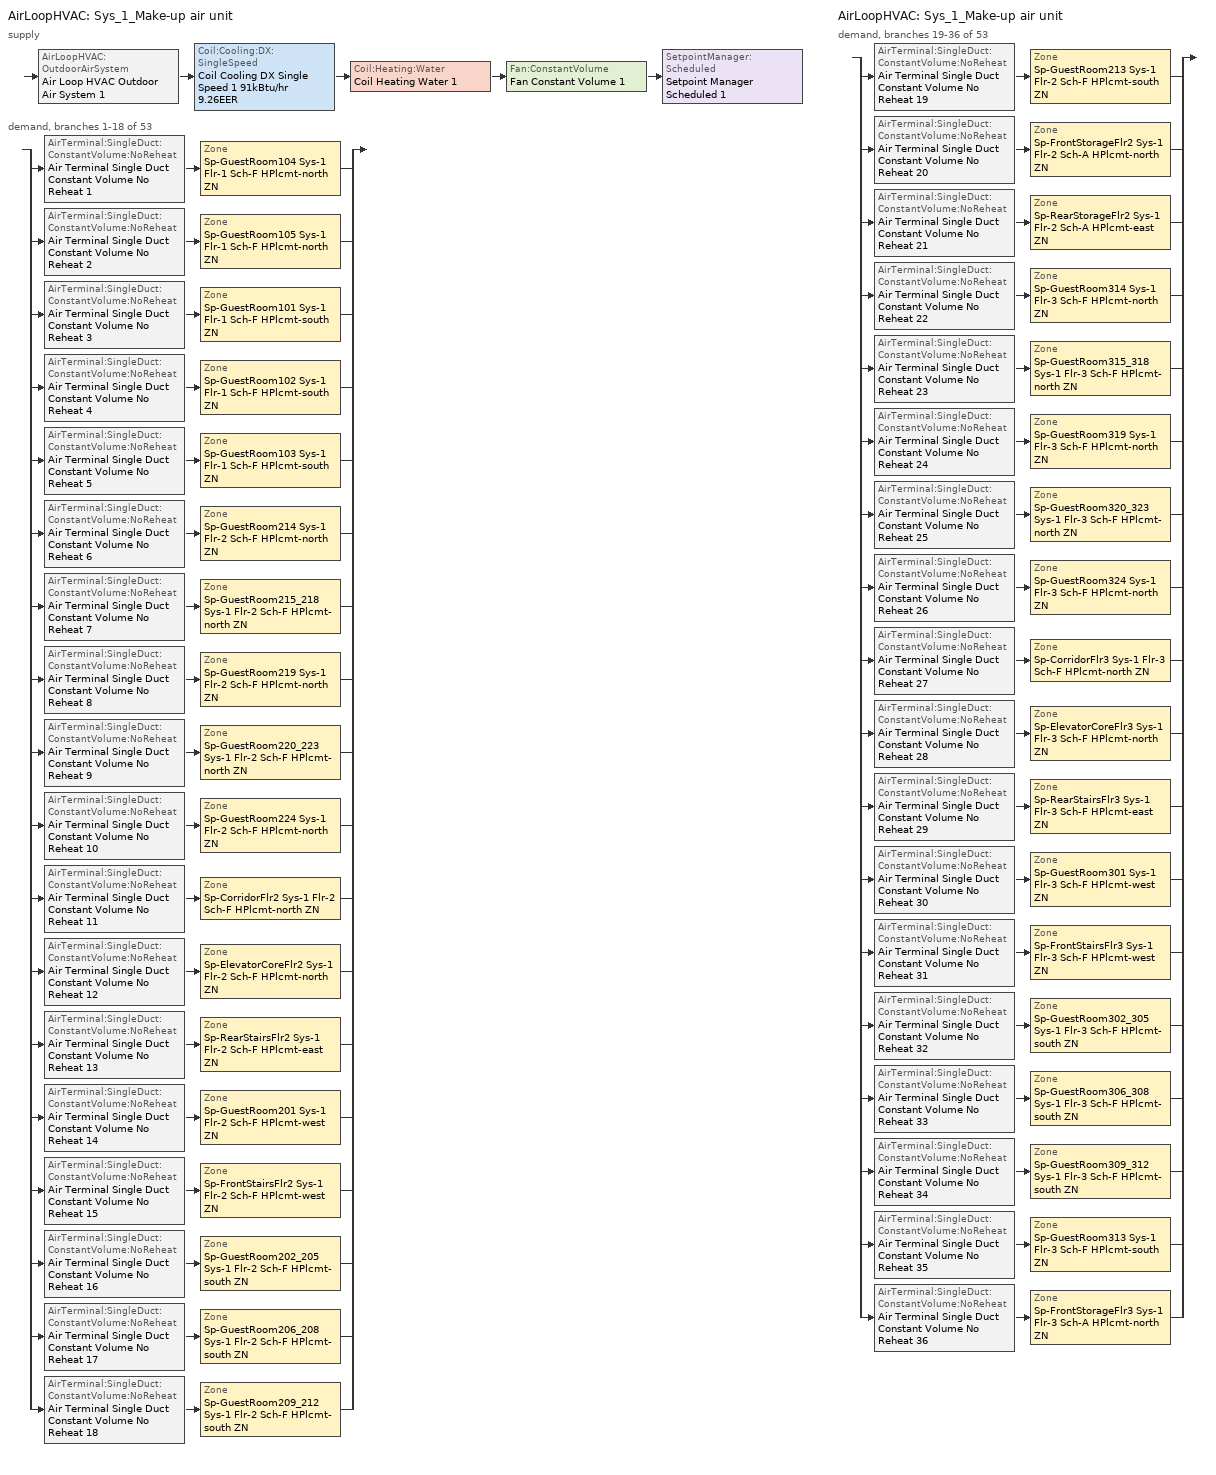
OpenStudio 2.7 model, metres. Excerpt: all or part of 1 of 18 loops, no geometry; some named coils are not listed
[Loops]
AirLoopHVAC 'Sys_1_Make-up air unit'
 supply: AirLoopHVAC:OutdoorAirSystem 'Air Loop HVAC Outdoor Air System 1' > Coil:Cooling:DX:SingleSpeed 'Coil Cooling DX Single Speed 1 91kBtu/hr 9.26EER' > Coil:Heating:Water 'Coil Heating Water 1' > Fan:ConstantVolume 'Fan Constant Volume 1' > SetpointManager:Scheduled 'Setpoint Manager Scheduled 1'
 demand, branches 1-18 of 53: split
  | AirTerminal:SingleDuct:ConstantVolume:NoReheat 'Air Terminal Single Duct Constant Volume No Reheat 1' > Zone 'Sp-GuestRoom104 Sys-1 Flr-1 Sch-F HPlcmt-north ZN'
  | AirTerminal:SingleDuct:ConstantVolume:NoReheat 'Air Terminal Single Duct Constant Volume No Reheat 2' > Zone 'Sp-GuestRoom105 Sys-1 Flr-1 Sch-F HPlcmt-north ZN'
  | AirTerminal:SingleDuct:ConstantVolume:NoReheat 'Air Terminal Single Duct Constant Volume No Reheat 3' > Zone 'Sp-GuestRoom101 Sys-1 Flr-1 Sch-F HPlcmt-south ZN'
  | AirTerminal:SingleDuct:ConstantVolume:NoReheat 'Air Terminal Single Duct Constant Volume No Reheat 4' > Zone 'Sp-GuestRoom102 Sys-1 Flr-1 Sch-F HPlcmt-south ZN'
  | AirTerminal:SingleDuct:ConstantVolume:NoReheat 'Air Terminal Single Duct Constant Volume No Reheat 5' > Zone 'Sp-GuestRoom103 Sys-1 Flr-1 Sch-F HPlcmt-south ZN'
  | AirTerminal:SingleDuct:ConstantVolume:NoReheat 'Air Terminal Single Duct Constant Volume No Reheat 6' > Zone 'Sp-GuestRoom214 Sys-1 Flr-2 Sch-F HPlcmt-north ZN'
  | AirTerminal:SingleDuct:ConstantVolume:NoReheat 'Air Terminal Single Duct Constant Volume No Reheat 7' > Zone 'Sp-GuestRoom215_218 Sys-1 Flr-2 Sch-F HPlcmt-north ZN'
  | AirTerminal:SingleDuct:ConstantVolume:NoReheat 'Air Terminal Single Duct Constant Volume No Reheat 8' > Zone 'Sp-GuestRoom219 Sys-1 Flr-2 Sch-F HPlcmt-north ZN'
  | AirTerminal:SingleDuct:ConstantVolume:NoReheat 'Air Terminal Single Duct Constant Volume No Reheat 9' > Zone 'Sp-GuestRoom220_223 Sys-1 Flr-2 Sch-F HPlcmt-north ZN'
  | AirTerminal:SingleDuct:ConstantVolume:NoReheat 'Air Terminal Single Duct Constant Volume No Reheat 10' > Zone 'Sp-GuestRoom224 Sys-1 Flr-2 Sch-F HPlcmt-north ZN'
  | AirTerminal:SingleDuct:ConstantVolume:NoReheat 'Air Terminal Single Duct Constant Volume No Reheat 11' > Zone 'Sp-CorridorFlr2 Sys-1 Flr-2 Sch-F HPlcmt-north ZN'
  | AirTerminal:SingleDuct:ConstantVolume:NoReheat 'Air Terminal Single Duct Constant Volume No Reheat 12' > Zone 'Sp-ElevatorCoreFlr2 Sys-1 Flr-2 Sch-F HPlcmt-north ZN'
  | AirTerminal:SingleDuct:ConstantVolume:NoReheat 'Air Terminal Single Duct Constant Volume No Reheat 13' > Zone 'Sp-RearStairsFlr2 Sys-1 Flr-2 Sch-F HPlcmt-east ZN'
  | AirTerminal:SingleDuct:ConstantVolume:NoReheat 'Air Terminal Single Duct Constant Volume No Reheat 14' > Zone 'Sp-GuestRoom201 Sys-1 Flr-2 Sch-F HPlcmt-west ZN'
  | AirTerminal:SingleDuct:ConstantVolume:NoReheat 'Air Terminal Single Duct Constant Volume No Reheat 15' > Zone 'Sp-FrontStairsFlr2 Sys-1 Flr-2 Sch-F HPlcmt-west ZN'
  | AirTerminal:SingleDuct:ConstantVolume:NoReheat 'Air Terminal Single Duct Constant Volume No Reheat 16' > Zone 'Sp-GuestRoom202_205 Sys-1 Flr-2 Sch-F HPlcmt-south ZN'
  | AirTerminal:SingleDuct:ConstantVolume:NoReheat 'Air Terminal Single Duct Constant Volume No Reheat 17' > Zone 'Sp-GuestRoom206_208 Sys-1 Flr-2 Sch-F HPlcmt-south ZN'
  | AirTerminal:SingleDuct:ConstantVolume:NoReheat 'Air Terminal Single Duct Constant Volume No Reheat 18' > Zone 'Sp-GuestRoom209_212 Sys-1 Flr-2 Sch-F HPlcmt-south ZN'
AirLoopHVAC 'Sys_1_Make-up air unit'
 demand, branches 19-36 of 53: split
  | AirTerminal:SingleDuct:ConstantVolume:NoReheat 'Air Terminal Single Duct Constant Volume No Reheat 19' > Zone 'Sp-GuestRoom213 Sys-1 Flr-2 Sch-F HPlcmt-south ZN'
  | AirTerminal:SingleDuct:ConstantVolume:NoReheat 'Air Terminal Single Duct Constant Volume No Reheat 20' > Zone 'Sp-FrontStorageFlr2 Sys-1 Flr-2 Sch-A HPlcmt-north ZN'
  | AirTerminal:SingleDuct:ConstantVolume:NoReheat 'Air Terminal Single Duct Constant Volume No Reheat 21' > Zone 'Sp-RearStorageFlr2 Sys-1 Flr-2 Sch-A HPlcmt-east ZN'
  | AirTerminal:SingleDuct:ConstantVolume:NoReheat 'Air Terminal Single Duct Constant Volume No Reheat 22' > Zone 'Sp-GuestRoom314 Sys-1 Flr-3 Sch-F HPlcmt-north ZN'
  | AirTerminal:SingleDuct:ConstantVolume:NoReheat 'Air Terminal Single Duct Constant Volume No Reheat 23' > Zone 'Sp-GuestRoom315_318 Sys-1 Flr-3 Sch-F HPlcmt-north ZN'
  | AirTerminal:SingleDuct:ConstantVolume:NoReheat 'Air Terminal Single Duct Constant Volume No Reheat 24' > Zone 'Sp-GuestRoom319 Sys-1 Flr-3 Sch-F HPlcmt-north ZN'
  | AirTerminal:SingleDuct:ConstantVolume:NoReheat 'Air Terminal Single Duct Constant Volume No Reheat 25' > Zone 'Sp-GuestRoom320_323 Sys-1 Flr-3 Sch-F HPlcmt-north ZN'
  | AirTerminal:SingleDuct:ConstantVolume:NoReheat 'Air Terminal Single Duct Constant Volume No Reheat 26' > Zone 'Sp-GuestRoom324 Sys-1 Flr-3 Sch-F HPlcmt-north ZN'
  | AirTerminal:SingleDuct:ConstantVolume:NoReheat 'Air Terminal Single Duct Constant Volume No Reheat 27' > Zone 'Sp-CorridorFlr3 Sys-1 Flr-3 Sch-F HPlcmt-north ZN'
  | AirTerminal:SingleDuct:ConstantVolume:NoReheat 'Air Terminal Single Duct Constant Volume No Reheat 28' > Zone 'Sp-ElevatorCoreFlr3 Sys-1 Flr-3 Sch-F HPlcmt-north ZN'
  | AirTerminal:SingleDuct:ConstantVolume:NoReheat 'Air Terminal Single Duct Constant Volume No Reheat 29' > Zone 'Sp-RearStairsFlr3 Sys-1 Flr-3 Sch-F HPlcmt-east ZN'
  | AirTerminal:SingleDuct:ConstantVolume:NoReheat 'Air Terminal Single Duct Constant Volume No Reheat 30' > Zone 'Sp-GuestRoom301 Sys-1 Flr-3 Sch-F HPlcmt-west ZN'
  | AirTerminal:SingleDuct:ConstantVolume:NoReheat 'Air Terminal Single Duct Constant Volume No Reheat 31' > Zone 'Sp-FrontStairsFlr3 Sys-1 Flr-3 Sch-F HPlcmt-west ZN'
  | AirTerminal:SingleDuct:ConstantVolume:NoReheat 'Air Terminal Single Duct Constant Volume No Reheat 32' > Zone 'Sp-GuestRoom302_305 Sys-1 Flr-3 Sch-F HPlcmt-south ZN'
  | AirTerminal:SingleDuct:ConstantVolume:NoReheat 'Air Terminal Single Duct Constant Volume No Reheat 33' > Zone 'Sp-GuestRoom306_308 Sys-1 Flr-3 Sch-F HPlcmt-south ZN'
  | AirTerminal:SingleDuct:ConstantVolume:NoReheat 'Air Terminal Single Duct Constant Volume No Reheat 34' > Zone 'Sp-GuestRoom309_312 Sys-1 Flr-3 Sch-F HPlcmt-south ZN'
  | AirTerminal:SingleDuct:ConstantVolume:NoReheat 'Air Terminal Single Duct Constant Volume No Reheat 35' > Zone 'Sp-GuestRoom313 Sys-1 Flr-3 Sch-F HPlcmt-south ZN'
  | AirTerminal:SingleDuct:ConstantVolume:NoReheat 'Air Terminal Single Duct Constant Volume No Reheat 36' > Zone 'Sp-FrontStorageFlr3 Sys-1 Flr-3 Sch-A HPlcmt-north ZN'
[Sizing:Zone] Zone Cooling Design Supply Air Temperature Input Method=SupplyAirTemperature; Zone Cooling Design Supply Air Temperature {C}=13; Zone Cooling Design Supply Air Temperature Difference {deltaC}=11.11; Zone Heating Design Supply Air Temperature Input Method=SupplyAirTemperature; Zone Heating Design Supply Air Temperature {C}=43; Zone Heating Design Supply Air Temperature Difference {deltaC}=11.11; Zone Cooling Design Supply Air Humidity Ratio {kg-H2O/kg-air}=0.0085; Zone Heating Design Supply Air Humidity Ratio {kg-H2O/kg-air}=0.008; Zone Heating Sizing Factor=1.3; Zone Cooling Sizing Factor=1.1; Cooling Design Air Flow Method=DesignDay; Heating Design Air Flow Method=DesignDay; Account for Dedicated Outdoor Air System=No; Dedicated Outdoor Air System Control Strategy=NeutralSupplyAir; Dedicated Outdoor Air Low Setpoint Temperature for Design {C}=autosize; Dedicated Outdoor Air High Setpoint Temperature for Design {C}=autosize
Sp-GuestRoom104 Sys-1 Flr-1 Sch-F HPlcmt-north ZN; Sp-GuestRoom105 Sys-1 Flr-1 Sch-F HPlcmt-north ZN; Sp-GuestRoom101 Sys-1 Flr-1 Sch-F HPlcmt-south ZN; Sp-GuestRoom102 Sys-1 Flr-1 Sch-F HPlcmt-south ZN; Sp-GuestRoom103 Sys-1 Flr-1 Sch-F HPlcmt-south ZN; Sp-GuestRoom214 Sys-1 Flr-2 Sch-F HPlcmt-north ZN; Sp-GuestRoom215_218 Sys-1 Flr-2 Sch-F HPlcmt-north ZN; Sp-GuestRoom219 Sys-1 Flr-2 Sch-F HPlcmt-north ZN; Sp-GuestRoom220_223 Sys-1 Flr-2 Sch-F HPlcmt-north ZN; Sp-GuestRoom224 Sys-1 Flr-2 Sch-F HPlcmt-north ZN; Sp-CorridorFlr2 Sys-1 Flr-2 Sch-F HPlcmt-north ZN; Sp-ElevatorCoreFlr2 Sys-1 Flr-2 Sch-F HPlcmt-north ZN; Sp-RearStairsFlr2 Sys-1 Flr-2 Sch-F HPlcmt-east ZN; Sp-GuestRoom201 Sys-1 Flr-2 Sch-F HPlcmt-west ZN; Sp-FrontStairsFlr2 Sys-1 Flr-2 Sch-F HPlcmt-west ZN; Sp-GuestRoom202_205 Sys-1 Flr-2 Sch-F HPlcmt-south ZN; Sp-GuestRoom206_208 Sys-1 Flr-2 Sch-F HPlcmt-south ZN; Sp-GuestRoom209_212 Sys-1 Flr-2 Sch-F HPlcmt-south ZN; Sp-GuestRoom213 Sys-1 Flr-2 Sch-F HPlcmt-south ZN; Sp-FrontStorageFlr2 Sys-1 Flr-2 Sch-A HPlcmt-north ZN; Sp-RearStorageFlr2 Sys-1 Flr-2 Sch-A HPlcmt-east ZN; Sp-GuestRoom314 Sys-1 Flr-3 Sch-F HPlcmt-north ZN; Sp-GuestRoom315_318 Sys-1 Flr-3 Sch-F HPlcmt-north ZN; Sp-GuestRoom319 Sys-1 Flr-3 Sch-F HPlcmt-north ZN; Sp-GuestRoom320_323 Sys-1 Flr-3 Sch-F HPlcmt-north ZN; Sp-GuestRoom324 Sys-1 Flr-3 Sch-F HPlcmt-north ZN; Sp-CorridorFlr3 Sys-1 Flr-3 Sch-F HPlcmt-north ZN; Sp-ElevatorCoreFlr3 Sys-1 Flr-3 Sch-F HPlcmt-north ZN; Sp-RearStairsFlr3 Sys-1 Flr-3 Sch-F HPlcmt-east ZN; Sp-GuestRoom301 Sys-1 Flr-3 Sch-F HPlcmt-west ZN; Sp-FrontStairsFlr3 Sys-1 Flr-3 Sch-F HPlcmt-west ZN; Sp-GuestRoom302_305 Sys-1 Flr-3 Sch-F HPlcmt-south ZN; Sp-GuestRoom306_308 Sys-1 Flr-3 Sch-F HPlcmt-south ZN; Sp-GuestRoom309_312 Sys-1 Flr-3 Sch-F HPlcmt-south ZN; Sp-GuestRoom313 Sys-1 Flr-3 Sch-F HPlcmt-south ZN; Sp-FrontStorageFlr3 Sys-1 Flr-3 Sch-A HPlcmt-north ZN
[Zone equipment]
Sp-GuestRoom104 Sys-1 Flr-1 Sch-F HPlcmt-north ZN: Sp-GuestRoom104 Sys-1 Flr-1 Sch-F HPlcmt-north ZN PTAC, Zone HVAC Baseboard Convective Water 1, Air Terminal Single Duct Constant Volume No Reheat 1
Sp-GuestRoom105 Sys-1 Flr-1 Sch-F HPlcmt-north ZN: Sp-GuestRoom105 Sys-1 Flr-1 Sch-F HPlcmt-north ZN PTAC, Zone HVAC Baseboard Convective Water 2, Air Terminal Single Duct Constant Volume No Reheat 2
Sp-GuestRoom101 Sys-1 Flr-1 Sch-F HPlcmt-south ZN: Sp-GuestRoom101 Sys-1 Flr-1 Sch-F HPlcmt-south ZN PTAC, Zone HVAC Baseboard Convective Water 3, Air Terminal Single Duct Constant Volume No Reheat 3
Sp-GuestRoom102 Sys-1 Flr-1 Sch-F HPlcmt-south ZN: Sp-GuestRoom102 Sys-1 Flr-1 Sch-F HPlcmt-south ZN PTAC, Zone HVAC Baseboard Convective Water 4, Air Terminal Single Duct Constant Volume No Reheat 4
Sp-GuestRoom103 Sys-1 Flr-1 Sch-F HPlcmt-south ZN: Sp-GuestRoom103 Sys-1 Flr-1 Sch-F HPlcmt-south ZN PTAC, Zone HVAC Baseboard Convective Water 5, Air Terminal Single Duct Constant Volume No Reheat 5
Sp-GuestRoom214 Sys-1 Flr-2 Sch-F HPlcmt-north ZN: Sp-GuestRoom214 Sys-1 Flr-2 Sch-F HPlcmt-north ZN PTAC, Zone HVAC Baseboard Convective Water 6, Air Terminal Single Duct Constant Volume No Reheat 6
Sp-GuestRoom215_218 Sys-1 Flr-2 Sch-F HPlcmt-north ZN: Sp-GuestRoom215_218 Sys-1 Flr-2 Sch-F HPlcmt-north ZN PTAC, Zone HVAC Baseboard Convective Water 7, Air Terminal Single Duct Constant Volume No Reheat 7
Sp-GuestRoom219 Sys-1 Flr-2 Sch-F HPlcmt-north ZN: Sp-GuestRoom219 Sys-1 Flr-2 Sch-F HPlcmt-north ZN PTAC, Zone HVAC Baseboard Convective Water 8, Air Terminal Single Duct Constant Volume No Reheat 8
Sp-GuestRoom220_223 Sys-1 Flr-2 Sch-F HPlcmt-north ZN: Sp-GuestRoom220_223 Sys-1 Flr-2 Sch-F HPlcmt-north ZN PTAC, Zone HVAC Baseboard Convective Water 9, Air Terminal Single Duct Constant Volume No Reheat 9
Sp-GuestRoom224 Sys-1 Flr-2 Sch-F HPlcmt-north ZN: Sp-GuestRoom224 Sys-1 Flr-2 Sch-F HPlcmt-north ZN PTAC, Zone HVAC Baseboard Convective Water 10, Air Terminal Single Duct Constant Volume No Reheat 10
Sp-CorridorFlr2 Sys-1 Flr-2 Sch-F HPlcmt-north ZN: Sp-CorridorFlr2 Sys-1 Flr-2 Sch-F HPlcmt-north ZN PTAC, Zone HVAC Baseboard Convective Water 11, Air Terminal Single Duct Constant Volume No Reheat 11
Sp-ElevatorCoreFlr2 Sys-1 Flr-2 Sch-F HPlcmt-north ZN: Sp-ElevatorCoreFlr2 Sys-1 Flr-2 Sch-F HPlcmt-north ZN PTAC, Zone HVAC Baseboard Convective Water 12, Air Terminal Single Duct Constant Volume No Reheat 12
Sp-RearStairsFlr2 Sys-1 Flr-2 Sch-F HPlcmt-east ZN: Sp-RearStairsFlr2 Sys-1 Flr-2 Sch-F HPlcmt-east ZN PTAC, Zone HVAC Baseboard Convective Water 13, Air Terminal Single Duct Constant Volume No Reheat 13
Sp-GuestRoom201 Sys-1 Flr-2 Sch-F HPlcmt-west ZN: Sp-GuestRoom201 Sys-1 Flr-2 Sch-F HPlcmt-west ZN PTAC, Zone HVAC Baseboard Convective Water 14, Air Terminal Single Duct Constant Volume No Reheat 14
Sp-FrontStairsFlr2 Sys-1 Flr-2 Sch-F HPlcmt-west ZN: Sp-FrontStairsFlr2 Sys-1 Flr-2 Sch-F HPlcmt-west ZN PTAC, Zone HVAC Baseboard Convective Water 15, Air Terminal Single Duct Constant Volume No Reheat 15
Sp-GuestRoom202_205 Sys-1 Flr-2 Sch-F HPlcmt-south ZN: Sp-GuestRoom202_205 Sys-1 Flr-2 Sch-F HPlcmt-south ZN PTAC, Zone HVAC Baseboard Convective Water 16, Air Terminal Single Duct Constant Volume No Reheat 16
Sp-GuestRoom206_208 Sys-1 Flr-2 Sch-F HPlcmt-south ZN: Sp-GuestRoom206_208 Sys-1 Flr-2 Sch-F HPlcmt-south ZN PTAC, Zone HVAC Baseboard Convective Water 17, Air Terminal Single Duct Constant Volume No Reheat 17
Sp-GuestRoom209_212 Sys-1 Flr-2 Sch-F HPlcmt-south ZN: Sp-GuestRoom209_212 Sys-1 Flr-2 Sch-F HPlcmt-south ZN PTAC, Zone HVAC Baseboard Convective Water 18, Air Terminal Single Duct Constant Volume No Reheat 18
Sp-GuestRoom213 Sys-1 Flr-2 Sch-F HPlcmt-south ZN: Sp-GuestRoom213 Sys-1 Flr-2 Sch-F HPlcmt-south ZN PTAC, Zone HVAC Baseboard Convective Water 19, Air Terminal Single Duct Constant Volume No Reheat 19
Sp-FrontStorageFlr2 Sys-1 Flr-2 Sch-A HPlcmt-north ZN: Sp-FrontStorageFlr2 Sys-1 Flr-2 Sch-A HPlcmt-north ZN PTAC, Zone HVAC Baseboard Convective Water 20, Air Terminal Single Duct Constant Volume No Reheat 20
Sp-RearStorageFlr2 Sys-1 Flr-2 Sch-A HPlcmt-east ZN: Sp-RearStorageFlr2 Sys-1 Flr-2 Sch-A HPlcmt-east ZN PTAC, Zone HVAC Baseboard Convective Water 21, Air Terminal Single Duct Constant Volume No Reheat 21
Sp-GuestRoom314 Sys-1 Flr-3 Sch-F HPlcmt-north ZN: Sp-GuestRoom314 Sys-1 Flr-3 Sch-F HPlcmt-north ZN PTAC, Zone HVAC Baseboard Convective Water 22, Air Terminal Single Duct Constant Volume No Reheat 22
Sp-GuestRoom315_318 Sys-1 Flr-3 Sch-F HPlcmt-north ZN: Sp-GuestRoom315_318 Sys-1 Flr-3 Sch-F HPlcmt-north ZN PTAC, Zone HVAC Baseboard Convective Water 23, Air Terminal Single Duct Constant Volume No Reheat 23
Sp-GuestRoom319 Sys-1 Flr-3 Sch-F HPlcmt-north ZN: Sp-GuestRoom319 Sys-1 Flr-3 Sch-F HPlcmt-north ZN PTAC, Zone HVAC Baseboard Convective Water 24, Air Terminal Single Duct Constant Volume No Reheat 24
Sp-GuestRoom320_323 Sys-1 Flr-3 Sch-F HPlcmt-north ZN: Sp-GuestRoom320_323 Sys-1 Flr-3 Sch-F HPlcmt-north ZN PTAC, Zone HVAC Baseboard Convective Water 25, Air Terminal Single Duct Constant Volume No Reheat 25
Sp-GuestRoom324 Sys-1 Flr-3 Sch-F HPlcmt-north ZN: Sp-GuestRoom324 Sys-1 Flr-3 Sch-F HPlcmt-north ZN PTAC, Zone HVAC Baseboard Convective Water 26, Air Terminal Single Duct Constant Volume No Reheat 26
Sp-CorridorFlr3 Sys-1 Flr-3 Sch-F HPlcmt-north ZN: Sp-CorridorFlr3 Sys-1 Flr-3 Sch-F HPlcmt-north ZN PTAC, Zone HVAC Baseboard Convective Water 27, Air Terminal Single Duct Constant Volume No Reheat 27
Sp-ElevatorCoreFlr3 Sys-1 Flr-3 Sch-F HPlcmt-north ZN: Sp-ElevatorCoreFlr3 Sys-1 Flr-3 Sch-F HPlcmt-north ZN PTAC, Zone HVAC Baseboard Convective Water 28, Air Terminal Single Duct Constant Volume No Reheat 28
Sp-RearStairsFlr3 Sys-1 Flr-3 Sch-F HPlcmt-east ZN: Sp-RearStairsFlr3 Sys-1 Flr-3 Sch-F HPlcmt-east ZN PTAC, Zone HVAC Baseboard Convective Water 29, Air Terminal Single Duct Constant Volume No Reheat 29
Sp-GuestRoom301 Sys-1 Flr-3 Sch-F HPlcmt-west ZN: Sp-GuestRoom301 Sys-1 Flr-3 Sch-F HPlcmt-west ZN PTAC, Zone HVAC Baseboard Convective Water 30, Air Terminal Single Duct Constant Volume No Reheat 30
Sp-FrontStairsFlr3 Sys-1 Flr-3 Sch-F HPlcmt-west ZN: Sp-FrontStairsFlr3 Sys-1 Flr-3 Sch-F HPlcmt-west ZN PTAC, Zone HVAC Baseboard Convective Water 31, Air Terminal Single Duct Constant Volume No Reheat 31
Sp-GuestRoom302_305 Sys-1 Flr-3 Sch-F HPlcmt-south ZN: Sp-GuestRoom302_305 Sys-1 Flr-3 Sch-F HPlcmt-south ZN PTAC, Zone HVAC Baseboard Convective Water 32, Air Terminal Single Duct Constant Volume No Reheat 32
Sp-GuestRoom306_308 Sys-1 Flr-3 Sch-F HPlcmt-south ZN: Sp-GuestRoom306_308 Sys-1 Flr-3 Sch-F HPlcmt-south ZN PTAC, Zone HVAC Baseboard Convective Water 33, Air Terminal Single Duct Constant Volume No Reheat 33
Sp-GuestRoom309_312 Sys-1 Flr-3 Sch-F HPlcmt-south ZN: Sp-GuestRoom309_312 Sys-1 Flr-3 Sch-F HPlcmt-south ZN PTAC, Zone HVAC Baseboard Convective Water 34, Air Terminal Single Duct Constant Volume No Reheat 34
Sp-GuestRoom313 Sys-1 Flr-3 Sch-F HPlcmt-south ZN: Sp-GuestRoom313 Sys-1 Flr-3 Sch-F HPlcmt-south ZN PTAC, Zone HVAC Baseboard Convective Water 35, Air Terminal Single Duct Constant Volume No Reheat 35
Sp-FrontStorageFlr3 Sys-1 Flr-3 Sch-A HPlcmt-north ZN: Sp-FrontStorageFlr3 Sys-1 Flr-3 Sch-A HPlcmt-north ZN PTAC, Zone HVAC Baseboard Convective Water 36, Air Terminal Single Duct Constant Volume No Reheat 36
[AirLoopHVAC]
Sys_1_Make-up air unit: Availability Schedule=Sys_1_Make-up air unit Occ Sch; Design Supply Air Flow Rate {m3/s}=AutoSize
[Sizing:System]
Sys_1_Make-up air unit: Type of Load to Size On=VentilationRequirement; Design Outdoor Air Flow Rate {m3/s}=Autosize; Central Heating Maximum System Air Flow Ratio=1; Preheat Design Temperature {C}=7; Preheat Design Humidity Ratio {kg-H2O/kg-Air}=0.008; Precool Design Temperature {C}=13; Precool Design Humidity Ratio {kg-H2O/kg-Air}=0.008; Central Cooling Design Supply Air Temperature {C}=13; Central Heating Design Supply Air Temperature {C}=43; Sizing Option=NonCoincident; 100% Outdoor Air in Cooling=Yes; 100% Outdoor Air in Heating=Yes; Central Cooling Design Supply Air Humidity Ratio {kg-H2O/kg-Air}=0.0085; Central Heating Design Supply Air Humidity Ratio {kg-H2O/kg-Air}=0.008; Cooling Design Air Flow Method=DesignDay; Cooling Design Air Flow Rate {m3/s}=0; Heating Design Air Flow Method=DesignDay; Heating Design Air Flow Rate {m3/s}=0; System Outdoor Air Method=ZoneSum; Zone Maximum Outdoor Air Fraction=1; Cooling Supply Air Flow Rate Per Floor Area {m3/s-m2}=0.00996765; Cooling Fraction of Autosized Cooling Supply Air Flow Rate=1; Cooling Supply Air Flow Rate Per Unit Cooling Capacity {m3/s-W}=3.94755e-05; Heating Supply Air Flow Rate Per Floor Area {m3/s-m2}=0.00996765; Heating Fraction of Autosized Heating Supply Air Flow Rate=1; Heating Fraction of Autosized Cooling Supply Air Flow Rate=1; Heating Supply Air Flow Rate Per Unit Heating Capacity {m3/s-W}=3.15882e-05; Cooling Design Capacity Method=CoolingDesignCapacity; Cooling Design Capacity {W}=autosize; Cooling Design Capacity Per Floor Area {W/m2}=234.7; Fraction of Autosized Cooling Design Capacity=1; Heating Design Capacity Method=HeatingDesignCapacity; Heating Design Capacity {W}=autosize; Heating Design Capacity Per Floor Area {W/m2}=157; Fraction of Autosized Heating Design Capacity=1; Central Cooling Capacity Control Method=OnOff
[Fan:ConstantVolume] Availability Schedule=Always On Discrete; Fan Total Efficiency=0.39975; Pressure Rise {Pa}=640; Maximum Flow Rate {m3/s}=AutoSize; Motor Efficiency=0.615
Fan Constant Volume 1; Fan Constant Volume 2; Fan Constant Volume 3; Fan Constant Volume 4; Fan Constant Volume 5; Fan Constant Volume 6; Fan Constant Volume 7; Fan Constant Volume 8; Fan Constant Volume 9; Fan Constant Volume 10; Fan Constant Volume 11; Fan Constant Volume 12; Fan Constant Volume 13; Fan Constant Volume 14; Fan Constant Volume 15; Fan Constant Volume 16; Fan Constant Volume 17; Fan Constant Volume 18; Fan Constant Volume 19; Fan Constant Volume 20; Fan Constant Volume 21; Fan Constant Volume 22; Fan Constant Volume 23; Fan Constant Volume 24; Fan Constant Volume 25; Fan Constant Volume 26; Fan Constant Volume 27; Fan Constant Volume 28; Fan Constant Volume 29; Fan Constant Volume 30; Fan Constant Volume 31; Fan Constant Volume 32; Fan Constant Volume 33; Fan Constant Volume 34; Fan Constant Volume 35; Fan Constant Volume 36; Fan Constant Volume 37
[Coil:Cooling:DX:SingleSpeed] Availability Schedule=Always On Discrete; Rated Total Cooling Capacity {W}=autosize; Rated Sensible Heat Ratio=autosize; Rated Air Flow Rate {m3/s}=autosize; Rated Evaporator Fan Power Per Volume Flow Rate {W/(m3/s)}=773.3; Total Cooling Capacity Function of Temperature Curve=DXCOOL-NECB2011-REF-CAPFT; Total Cooling Capacity Function of Flow Fraction Curve=DXCOOL-NECB2011-REF-CAPFFLOW; Energy Input Ratio Function of Temperature Curve=DXCOOL-NECB2011-REF-COOLEIRFT; Energy Input Ratio Function of Flow Fraction Curve=DXCOOL-NECB2011-REF-COOLEIRFFLOW; Part Load Fraction Correlation Curve=DXCOOL-NECB2011-REF-COOLPLFFPLR; Condenser Type=AirCooled; Evaporative Condenser Effectiveness=0; Evaporative Condenser Air Flow Rate {m3/s}=Autosize; Evaporative Condenser Pump Rated Power Consumption {W}=Autosize; Crankcase Heater Capacity {W}=0; Maximum Outdoor Dry-Bulb Temperature for Crankcase Heater Operation {C}=0; Basin Heater Capacity {W/K}=0; Basin Heater Setpoint Temperature {C}=10
Name | Rated COP {W/W}
Coil Cooling DX Single Speed 1 91kBtu/hr 9.26EER | 3.21949
Coil Cooling DX Single Speed 2 5kBtu/hr 11.0EER; Coil Cooling DX Single Speed 3 4kBtu/hr 11.0EER; Coil Cooling DX Single Speed 4 3kBtu/hr 11.0EER; Coil Cooling DX Single Speed 5 3kBtu/hr 11.0EER; Coil Cooling DX Single Speed 6 3kBtu/hr 11.0EER; Coil Cooling DX Single Speed 7 4kBtu/hr 11.0EER; Coil Cooling DX Single Speed 9 3kBtu/hr 11.0EER; Coil Cooling DX Single Speed 11 4kBtu/hr 11.0EER; Coil Cooling DX Single Speed 13 2kBtu/hr 11.0EER; Coil Cooling DX Single Speed 18 6kBtu/hr 11.0EER; Coil Cooling DX Single Speed 20 3kBtu/hr 11.0EER; Coil Cooling DX Single Speed 21 2kBtu/hr 11.0EER; Coil Cooling DX Single Speed 23 4kBtu/hr 11.0EER; Coil Cooling DX Single Speed 25 3kBtu/hr 11.0EER; Coil Cooling DX Single Speed 27 4kBtu/hr 11.0EER; Coil Cooling DX Single Speed 29 2kBtu/hr 11.0EER; Coil Cooling DX Single Speed 34 6kBtu/hr 11.0EER; Coil Cooling DX Single Speed 36 3kBtu/hr 11.0EER; Coil Cooling DX Single Speed 37 3kBtu/hr 11.0EER | 3.80183
Coil Cooling DX Single Speed 8 12kBtu/hr 10.0EER | 3.47183
Coil Cooling DX Single Speed 10 12kBtu/hr 10.0EER | 3.45328
Coil Cooling DX Single Speed 12 9kBtu/hr 10.7EER | 3.69519
Coil Cooling DX Single Speed 14 11kBtu/hr 10.1EER | 3.50508
Coil Cooling DX Single Speed 15 10kBtu/hr 10.5EER | 3.62065
Coil Cooling DX Single Speed 16 10kBtu/hr 10.5EER | 3.62269
Coil Cooling DX Single Speed 17 8kBtu/hr 10.8EER | 3.73043
Coil Cooling DX Single Speed 19 7kBtu/hr 11.0EER | 3.80171
Coil Cooling DX Single Speed 22 12kBtu/hr 10.0EER | 3.48182
Coil Cooling DX Single Speed 24 12kBtu/hr 9.8EER | 3.41584
Coil Cooling DX Single Speed 26 12kBtu/hr 9.9EER | 3.42509
Coil Cooling DX Single Speed 28 9kBtu/hr 10.5EER | 3.63322
Coil Cooling DX Single Speed 30 11kBtu/hr 10.1EER | 3.49734
Coil Cooling DX Single Speed 31 10kBtu/hr 10.4EER | 3.60747
Coil Cooling DX Single Speed 32 10kBtu/hr 10.4EER | 3.61463
Coil Cooling DX Single Speed 33 8kBtu/hr 10.8EER | 3.72705
Coil Cooling DX Single Speed 35 8kBtu/hr 10.8EER | 3.73681
[Controller:OutdoorAir]
Controller Outdoor Air 1: Minimum Outdoor Air Flow Rate {m3/s}=autosize; Maximum Outdoor Air Flow Rate {m3/s}=Autosize; Economizer Control Type=DifferentialEnthalpy; Economizer Control Action Type=ModulateFlow; Lockout Type=NoLockout; Minimum Limit Type=FixedMinimum; Minimum Outdoor Air Schedule=Sys_1_Make-up air unit Occ Sch; Controller Mechanical Ventilation=Controller Mechanical Ventilation 1; High Humidity Control=No; Heat Recovery Bypass Control Type=BypassWhenWithinEconomizerLimits
[Controller:MechanicalVentilation]
Controller Mechanical Ventilation 1: Availability Schedule=Always On Discrete; System Outdoor Air Method=ZoneSum
[AirLoopHVAC:OutdoorAirSystem]
Air Loop HVAC Outdoor Air System 1: Controller=Controller Outdoor Air 1
[SetpointManager:Scheduled]
Setpoint Manager Scheduled 1: Control Variable=Temperature; Schedule=Makeup-Air Unit Supply Air Temp
[Coil:Heating:Electric] Availability Schedule=ON_OFF_ALWAYS_OFF
Coil Heating Electric 1; Coil Heating Electric 2; Coil Heating Electric 3; Coil Heating Electric 4; Coil Heating Electric 5; Coil Heating Electric 6; Coil Heating Electric 7; Coil Heating Electric 8; Coil Heating Electric 9; Coil Heating Electric 10; Coil Heating Electric 11; Coil Heating Electric 12; Coil Heating Electric 13; Coil Heating Electric 14; Coil Heating Electric 15; Coil Heating Electric 16; Coil Heating Electric 17; Coil Heating Electric 18; Coil Heating Electric 19; Coil Heating Electric 20; Coil Heating Electric 21; Coil Heating Electric 22; Coil Heating Electric 23; Coil Heating Electric 24; Coil Heating Electric 25; Coil Heating Electric 26; Coil Heating Electric 27; Coil Heating Electric 28; Coil Heating Electric 29; Coil Heating Electric 30; Coil Heating Electric 31; Coil Heating Electric 32; Coil Heating Electric 33; Coil Heating Electric 34; Coil Heating Electric 35; Coil Heating Electric 36
[ZoneHVAC:PackagedTerminalAirConditioner] Availability Schedule=Always On Discrete; Supply Air Flow Rate During Cooling Operation {m3/s}=Autosize; Supply Air Flow Rate During Heating Operation {m3/s}=Autosize; Supply Air Flow Rate When No Cooling or Heating is Needed {m3/s}=Autosize; Outdoor Air Flow Rate During Cooling Operation {m3/s}=1e-005; Outdoor Air Flow Rate During Heating Operation {m3/s}=1e-005; Outdoor Air Flow Rate When No Cooling or Heating is Needed {m3/s}=1e-005; Fan Placement=DrawThrough
Name | Supply Air Fan | Heating Coil | Cooling Coil
Sp-GuestRoom104 Sys-1 Flr-1 Sch-F HPlcmt-north ZN PTAC | Fan Constant Volume 2 | Coil Heating Electric 1 | Coil Cooling DX Single Speed 2 5kBtu/hr 11.0EER
Sp-GuestRoom105 Sys-1 Flr-1 Sch-F HPlcmt-north ZN PTAC | Fan Constant Volume 3 | Coil Heating Electric 2 | Coil Cooling DX Single Speed 3 4kBtu/hr 11.0EER
Sp-GuestRoom101 Sys-1 Flr-1 Sch-F HPlcmt-south ZN PTAC | Fan Constant Volume 4 | Coil Heating Electric 3 | Coil Cooling DX Single Speed 4 3kBtu/hr 11.0EER
Sp-GuestRoom102 Sys-1 Flr-1 Sch-F HPlcmt-south ZN PTAC | Fan Constant Volume 5 | Coil Heating Electric 4 | Coil Cooling DX Single Speed 5 3kBtu/hr 11.0EER
Sp-GuestRoom103 Sys-1 Flr-1 Sch-F HPlcmt-south ZN PTAC | Fan Constant Volume 6 | Coil Heating Electric 5 | Coil Cooling DX Single Speed 6 3kBtu/hr 11.0EER
Sp-GuestRoom214 Sys-1 Flr-2 Sch-F HPlcmt-north ZN PTAC | Fan Constant Volume 7 | Coil Heating Electric 6 | Coil Cooling DX Single Speed 7 4kBtu/hr 11.0EER
Sp-GuestRoom215_218 Sys-1 Flr-2 Sch-F HPlcmt-north ZN PTAC | Fan Constant Volume 8 | Coil Heating Electric 7 | Coil Cooling DX Single Speed 8 12kBtu/hr 10.0EER
Sp-GuestRoom219 Sys-1 Flr-2 Sch-F HPlcmt-north ZN PTAC | Fan Constant Volume 9 | Coil Heating Electric 8 | Coil Cooling DX Single Speed 9 3kBtu/hr 11.0EER
Sp-GuestRoom220_223 Sys-1 Flr-2 Sch-F HPlcmt-north ZN PTAC | Fan Constant Volume 10 | Coil Heating Electric 9 | Coil Cooling DX Single Speed 10 12kBtu/hr 10.0EER
Sp-GuestRoom224 Sys-1 Flr-2 Sch-F HPlcmt-north ZN PTAC | Fan Constant Volume 11 | Coil Heating Electric 10 | Coil Cooling DX Single Speed 11 4kBtu/hr 11.0EER
Sp-CorridorFlr2 Sys-1 Flr-2 Sch-F HPlcmt-north ZN PTAC | Fan Constant Volume 12 | Coil Heating Electric 11 | Coil Cooling DX Single Speed 12 9kBtu/hr 10.7EER
Sp-ElevatorCoreFlr2 Sys-1 Flr-2 Sch-F HPlcmt-north ZN PTAC | Fan Constant Volume 13 | Coil Heating Electric 12 | Coil Cooling DX Single Speed 13 2kBtu/hr 11.0EER
Sp-RearStairsFlr2 Sys-1 Flr-2 Sch-F HPlcmt-east ZN PTAC | Fan Constant Volume 14 | Coil Heating Electric 13 | Coil Cooling DX Single Speed 14 11kBtu/hr 10.1EER
Sp-GuestRoom201 Sys-1 Flr-2 Sch-F HPlcmt-west ZN PTAC | Fan Constant Volume 15 | Coil Heating Electric 14 | Coil Cooling DX Single Speed 15 10kBtu/hr 10.5EER
Sp-FrontStairsFlr2 Sys-1 Flr-2 Sch-F HPlcmt-west ZN PTAC | Fan Constant Volume 16 | Coil Heating Electric 15 | Coil Cooling DX Single Speed 16 10kBtu/hr 10.5EER
Sp-GuestRoom202_205 Sys-1 Flr-2 Sch-F HPlcmt-south ZN PTAC | Fan Constant Volume 17 | Coil Heating Electric 16 | Coil Cooling DX Single Speed 17 8kBtu/hr 10.8EER
Sp-GuestRoom206_208 Sys-1 Flr-2 Sch-F HPlcmt-south ZN PTAC | Fan Constant Volume 18 | Coil Heating Electric 17 | Coil Cooling DX Single Speed 18 6kBtu/hr 11.0EER
Sp-GuestRoom209_212 Sys-1 Flr-2 Sch-F HPlcmt-south ZN PTAC | Fan Constant Volume 19 | Coil Heating Electric 18 | Coil Cooling DX Single Speed 19 7kBtu/hr 11.0EER
Sp-GuestRoom213 Sys-1 Flr-2 Sch-F HPlcmt-south ZN PTAC | Fan Constant Volume 20 | Coil Heating Electric 19 | Coil Cooling DX Single Speed 20 3kBtu/hr 11.0EER
Sp-FrontStorageFlr2 Sys-1 Flr-2 Sch-A HPlcmt-north ZN PTAC | Fan Constant Volume 21 | Coil Heating Electric 20 | Coil Cooling DX Single Speed 21 2kBtu/hr 11.0EER
Sp-RearStorageFlr2 Sys-1 Flr-2 Sch-A HPlcmt-east ZN PTAC | Fan Constant Volume 22 | Coil Heating Electric 21 | Coil Cooling DX Single Speed 22 12kBtu/hr 10.0EER
Sp-GuestRoom314 Sys-1 Flr-3 Sch-F HPlcmt-north ZN PTAC | Fan Constant Volume 23 | Coil Heating Electric 22 | Coil Cooling DX Single Speed 23 4kBtu/hr 11.0EER
Sp-GuestRoom315_318 Sys-1 Flr-3 Sch-F HPlcmt-north ZN PTAC | Fan Constant Volume 24 | Coil Heating Electric 23 | Coil Cooling DX Single Speed 24 12kBtu/hr 9.8EER
Sp-GuestRoom319 Sys-1 Flr-3 Sch-F HPlcmt-north ZN PTAC | Fan Constant Volume 25 | Coil Heating Electric 24 | Coil Cooling DX Single Speed 25 3kBtu/hr 11.0EER
Sp-GuestRoom320_323 Sys-1 Flr-3 Sch-F HPlcmt-north ZN PTAC | Fan Constant Volume 26 | Coil Heating Electric 25 | Coil Cooling DX Single Speed 26 12kBtu/hr 9.9EER
Sp-GuestRoom324 Sys-1 Flr-3 Sch-F HPlcmt-north ZN PTAC | Fan Constant Volume 27 | Coil Heating Electric 26 | Coil Cooling DX Single Speed 27 4kBtu/hr 11.0EER
Sp-CorridorFlr3 Sys-1 Flr-3 Sch-F HPlcmt-north ZN PTAC | Fan Constant Volume 28 | Coil Heating Electric 27 | Coil Cooling DX Single Speed 28 9kBtu/hr 10.5EER
Sp-ElevatorCoreFlr3 Sys-1 Flr-3 Sch-F HPlcmt-north ZN PTAC | Fan Constant Volume 29 | Coil Heating Electric 28 | Coil Cooling DX Single Speed 29 2kBtu/hr 11.0EER
Sp-RearStairsFlr3 Sys-1 Flr-3 Sch-F HPlcmt-east ZN PTAC | Fan Constant Volume 30 | Coil Heating Electric 29 | Coil Cooling DX Single Speed 30 11kBtu/hr 10.1EER
Sp-GuestRoom301 Sys-1 Flr-3 Sch-F HPlcmt-west ZN PTAC | Fan Constant Volume 31 | Coil Heating Electric 30 | Coil Cooling DX Single Speed 31 10kBtu/hr 10.4EER
Sp-FrontStairsFlr3 Sys-1 Flr-3 Sch-F HPlcmt-west ZN PTAC | Fan Constant Volume 32 | Coil Heating Electric 31 | Coil Cooling DX Single Speed 32 10kBtu/hr 10.4EER
Sp-GuestRoom302_305 Sys-1 Flr-3 Sch-F HPlcmt-south ZN PTAC | Fan Constant Volume 33 | Coil Heating Electric 32 | Coil Cooling DX Single Speed 33 8kBtu/hr 10.8EER
Sp-GuestRoom306_308 Sys-1 Flr-3 Sch-F HPlcmt-south ZN PTAC | Fan Constant Volume 34 | Coil Heating Electric 33 | Coil Cooling DX Single Speed 34 6kBtu/hr 11.0EER
Sp-GuestRoom309_312 Sys-1 Flr-3 Sch-F HPlcmt-south ZN PTAC | Fan Constant Volume 35 | Coil Heating Electric 34 | Coil Cooling DX Single Speed 35 8kBtu/hr 10.8EER
Sp-GuestRoom313 Sys-1 Flr-3 Sch-F HPlcmt-south ZN PTAC | Fan Constant Volume 36 | Coil Heating Electric 35 | Coil Cooling DX Single Speed 36 3kBtu/hr 11.0EER
Sp-FrontStorageFlr3 Sys-1 Flr-3 Sch-A HPlcmt-north ZN PTAC | Fan Constant Volume 37 | Coil Heating Electric 36 | Coil Cooling DX Single Speed 37 3kBtu/hr 11.0EER
[AirTerminal:SingleDuct:ConstantVolume:NoReheat] Availability Schedule=Always On Discrete; Maximum Air Flow Rate {m3/s}=AutoSize
Air Terminal Single Duct Constant Volume No Reheat 1; Air Terminal Single Duct Constant Volume No Reheat 2; Air Terminal Single Duct Constant Volume No Reheat 3; Air Terminal Single Duct Constant Volume No Reheat 4; Air Terminal Single Duct Constant Volume No Reheat 5; Air Terminal Single Duct Constant Volume No Reheat 6; Air Terminal Single Duct Constant Volume No Reheat 7; Air Terminal Single Duct Constant Volume No Reheat 8; Air Terminal Single Duct Constant Volume No Reheat 9; Air Terminal Single Duct Constant Volume No Reheat 10; Air Terminal Single Duct Constant Volume No Reheat 11; Air Terminal Single Duct Constant Volume No Reheat 12; Air Terminal Single Duct Constant Volume No Reheat 13; Air Terminal Single Duct Constant Volume No Reheat 14; Air Terminal Single Duct Constant Volume No Reheat 15; Air Terminal Single Duct Constant Volume No Reheat 16; Air Terminal Single Duct Constant Volume No Reheat 17; Air Terminal Single Duct Constant Volume No Reheat 18; Air Terminal Single Duct Constant Volume No Reheat 19; Air Terminal Single Duct Constant Volume No Reheat 20; Air Terminal Single Duct Constant Volume No Reheat 21; Air Terminal Single Duct Constant Volume No Reheat 22; Air Terminal Single Duct Constant Volume No Reheat 23; Air Terminal Single Duct Constant Volume No Reheat 24; Air Terminal Single Duct Constant Volume No Reheat 25; Air Terminal Single Duct Constant Volume No Reheat 26; Air Terminal Single Duct Constant Volume No Reheat 27; Air Terminal Single Duct Constant Volume No Reheat 28; Air Terminal Single Duct Constant Volume No Reheat 29; Air Terminal Single Duct Constant Volume No Reheat 30; Air Terminal Single Duct Constant Volume No Reheat 31; Air Terminal Single Duct Constant Volume No Reheat 32; Air Terminal Single Duct Constant Volume No Reheat 33; Air Terminal Single Duct Constant Volume No Reheat 34; Air Terminal Single Duct Constant Volume No Reheat 35; Air Terminal Single Duct Constant Volume No Reheat 36
[Schedule:Ruleset]
Name | Default Day Schedule | Summer Design Day Schedule | Winter Design Day Schedule
ON_OFF_ALWAYS_OFF | Schedule Day 3
Makeup-Air Unit Supply Air Temp | Makeup Air Unit Supply Air Temp Default
Sys_1_Make-up air unit Occ Sch | Sys_1_Make-up air unit Occ Sch Default | Sys_1_Make-up air unit Occ Sch Summer Design Day | Sys_1_Make-up air unit Occ Sch Winter Design Day
[Schedule:Day]
Schedule Day 3; wkdON_OFF_ALWAYS_OFF 1; satON_OFF_ALWAYS_OFF 1; sunON_OFF_ALWAYS_OFF 1: 1, 0, 0, 2, 0, 0, 3, 0, 0, 4, 0, 0, 5, 0, 0, 6, 0, 0, 7, 0, 0, 8, 0, 0, 9, 0, 0, 10, 0, 0, 11, 0, 0, 12, 0, 0, 13, 0, 0, 14, 0, 0, 15, 0, 0, 16, 0, 0, 17, 0, 0, 18, 0, 0, 19, 0, 0, 20, 0, 0, 21, 0, 0, 22, 0, 0, 23, 0, 0, 24, 0, 0
Makeup Air Unit Supply Air Temp Default: 24, 0, 20
Sys_1_Make-up air unit Occ Sch Default: 10, 0, 1, 16, 0, 0, 24, 0, 1
Sys_1_Make-up air unit Occ Sch Winter Design Day; Sys_1_Make-up air unit Occ Sch Summer Design Day: 24, 0, 1
[Schedule:Rule] Schedule Ruleset=ON_OFF_ALWAYS_OFF; Date Specification Type=DateRange; Start Month=1; Start Day=1; End Month=12; End Day=31
Name | Rule Order | Day Schedule | Apply Sunday | Apply Monday | Apply Tuesday | Apply Wednesday | Apply Thursday | Apply Friday | Apply Saturday
wkdON_OFF_ALWAYS_OFF rule | 2 | wkdON_OFF_ALWAYS_OFF 1 | No | Yes | Yes | Yes | Yes | Yes | No
satON_OFF_ALWAYS_OFFrule | 1 | satON_OFF_ALWAYS_OFF 1 | No | No | No | No | No | No | Yes
sunON_OFF_ALWAYS_OFFrule | 0 | sunON_OFF_ALWAYS_OFF 1 | Yes | No | No | No | No | No | No
[Schedule:Constant]
Always On Discrete: Value=1
[Curve:Biquadratic] Minimum Value of x=13; Maximum Value of x=24; Minimum Value of y=24; Maximum Value of y=46
Name | Coefficient1 Constant | Coefficient2 x | Coefficient3 x**2 | Coefficient4 y | Coefficient5 y**2 | Coefficient6 x*y
DXCOOL-NECB2011-REF-CAPFT | 0.867905 | 0.0142459 | 0.00055436 | -0.0075575 | 3.3e-005 | -0.0001918
DXCOOL-NECB2011-REF-COOLEIRFT | 0.116936 | 0.0284933 | -0.0004112 | 0.0214108 | 0.00016103 | -0.0006791
[Curve:Quadratic] Coefficient1 Constant=1; Coefficient2 x=0; Coefficient3 x**2=0; Minimum Value of x=0; Maximum Value of x=1
DXCOOL-NECB2011-REF-CAPFFLOW; DXCOOL-NECB2011-REF-COOLEIRFFLOW
[Curve:Cubic]
DXCOOL-NECB2011-REF-COOLPLFFPLR: Coefficient1 Constant=0.0277; Coefficient2 x=4.9151; Coefficient3 x**2=-8.184; Coefficient4 x**3=4.2702; Minimum Value of x=0.7; Maximum Value of x=1
